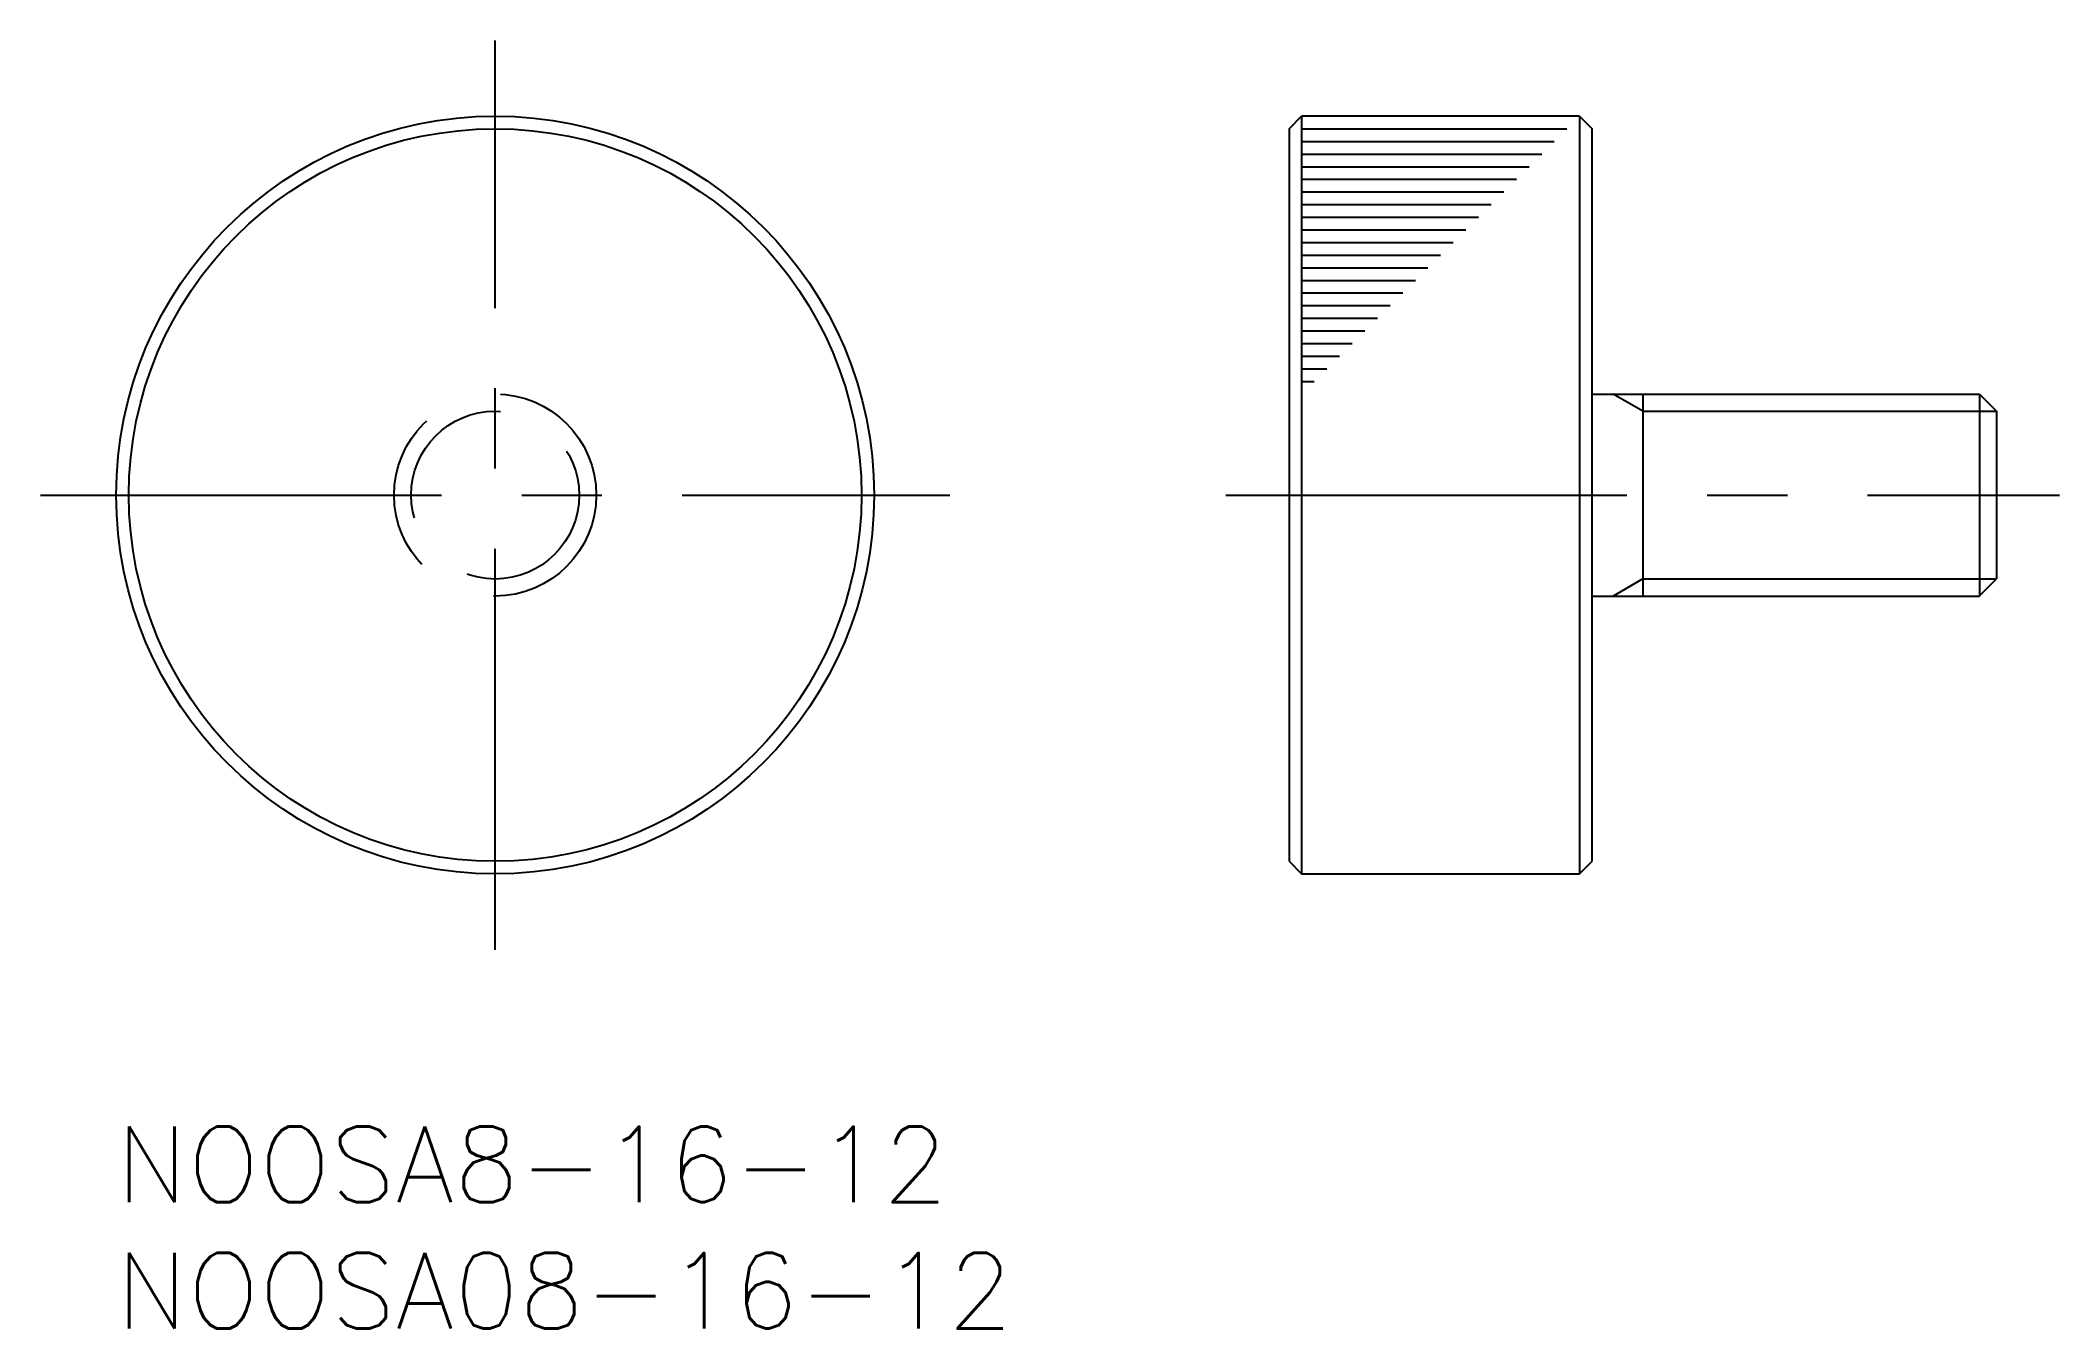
# Model space of a CAD drawing. Extents: x -3 to 76.9, y -8 to 43.
import ezdxf

# ---------------------------------------------------------------- set-up
doc = ezdxf.new("R2010")
doc.units = 0
doc.header["$LTSCALE"] = 0.5
doc.linetypes.add('CENTER', pattern=[50.8, 31.75, -6.35, 6.35, -6.35])
doc.linetypes.add('DASHED', pattern=[19.05, 12.7, -6.35])
for name, color, linetype in [('MSM_CENTER', 1, 'CENTER'), ('MSM_CONTINUOUS', 7, 'CONTINUOUS'), ('MSM_DASHED', 4, 'DASHED'), ('MSM_NARROW', 5, 'CONTINUOUS'), ('MSM_PART_NUMBER', 7, 'CONTINUOUS')]:
    doc.layers.add(name, color=color, linetype=linetype)
doc.styles.get("Standard").update_dxf_attribs({"font": 'txt.shx', "height": 3, "bigfont": 'bigfont.shx'})

# ---------------------------------------------------------------- blocks, each defined once
blk = doc.blocks.new('*U2')
at = {"layer": 'MSM_PART_NUMBER'}
blk.add_text('NOOSA8-16-12', height=3, dxfattribs=at).set_placement((0, -3))
blk = doc.blocks.new('*U3')
at = {"layer": 'MSM_PART_NUMBER'}
blk.add_text('NOOSA08-16-12', height=3, dxfattribs=at).set_placement((0, -8))

msp = doc.modelspace()

# ---------------------------------------------------------------- linework, layer by layer
at = {"layer": 'MSM_CENTER'}
for p, q in [((15, 7), (15, 43)), ((-3, 25), (33, 25)), ((43.921, 25), (76.921, 25))]:
    msp.add_line(p, q, dxfattribs=at)
at = {"layer": 'MSM_CONTINUOUS'}
for p, q in [((46.421, 39.5), (46.921, 40)), ((46.921, 40), (46.921, 10)), ((57.921, 40), (46.921, 40)), ((57.921, 40), (57.921, 10)), ((57.921, 40), (58.421, 39.5)), ((46.421, 39.5), (46.421, 10.5)), ((58.421, 10.5), (58.421, 39.5)), ((58.421, 29), (73.745, 29)), ((60.421, 29), (60.421, 21)), ((73.745, 29), (73.745, 21)), ((73.745, 29), (74.421, 28.324)), ((74.421, 28.324), (74.421, 21.677)), ((73.743, 21), (74.421, 21.678)), ((58.421, 21), (73.743, 21)), ((46.421, 10.5), (46.921, 10)), ((57.921, 10), (58.421, 10.5)), ((46.921, 10), (57.921, 10))]:
    msp.add_line(p, q, dxfattribs=at)
for radius in [15, 14.5]:
    msp.add_circle((15, 25), radius, dxfattribs=at)
at = {"layer": 'MSM_DASHED'}
for radius in [4, 3.324]:
    msp.add_circle((15, 25), radius, dxfattribs=at)
at = {"layer": 'MSM_NARROW'}
for p, q in [((46.921, 39.5), (57.421, 39.5)), ((46.921, 39), (56.921, 39)), ((46.921, 38.5), (56.421, 38.5)), ((46.921, 38), (55.921, 38)), ((46.921, 37.5), (55.421, 37.5)), ((46.921, 37), (54.921, 37)), ((46.921, 36.5), (54.421, 36.5)), ((46.921, 36), (53.921, 36)), ((46.921, 35.5), (53.421, 35.5)), ((46.921, 35), (52.921, 35)), ((46.921, 34.5), (52.421, 34.5)), ((46.921, 34), (51.921, 34)), ((46.921, 33.5), (51.421, 33.5)), ((46.921, 33), (50.921, 33)), ((46.921, 32.5), (50.421, 32.5)), ((46.921, 32), (49.921, 32)), ((46.921, 31.5), (49.421, 31.5)), ((46.921, 31), (48.921, 31)), ((46.921, 30.5), (48.421, 30.5)), ((46.921, 30), (47.921, 30)), ((46.921, 29.5), (47.421, 29.5)), ((60.421, 28.324), (59.25, 29)), ((60.421, 28.324), (74.421, 28.324)), ((60.421, 21.678), (59.247, 21)), ((60.421, 21.678), (74.421, 21.678))]:
    msp.add_line(p, q, dxfattribs=at)

# ---------------------------------------------------------------- block references
at = {"layer": 'MSM_CONTINUOUS'}
for name in ['*U2', '*U3']:
    msp.add_blockref(name, (0, 0), dxfattribs=at)

doc.saveas('drawing.dxf')
